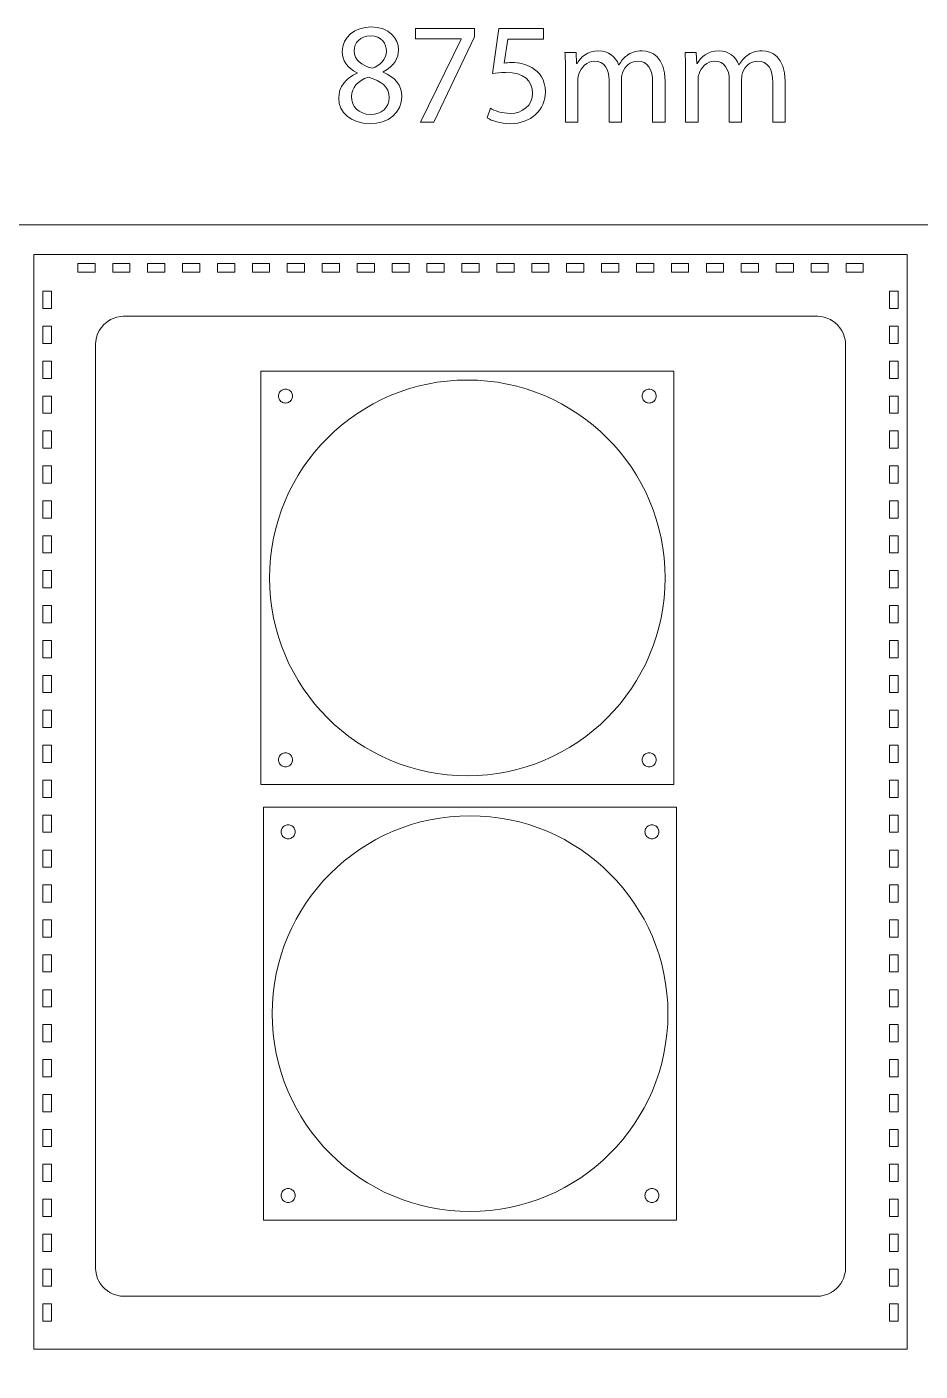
# Model space of a CAD drawing. Header units: millimetres. Extents: x -359 to 570, y -577 to 281.
# Drawn here: x -59.5 to 247.5, y -181.4 to 280.6 of the extents above; entities that cross this region are included whole.
import ezdxf

# ---------------------------------------------------------------- set-up
doc = ezdxf.new("R2010")
doc.units = ezdxf.units.MM
doc.header["$MEASUREMENT"] = 0
doc.layers.add('Layer 1', color=7, linetype='Continuous')

# ---------------------------------------------------------------- blocks, each defined once
blk = doc.blocks.new('block 303')
at = {"layer": 'Layer 1', "color": 7, "lineweight": 5}
blk.add_lwpolyline([(93.01, -155.66), (-25.99, -155.66), (-26.31, -155.66), (-27.28, -155.57), (-28.55, -155.32), (-29.77, -154.91), (-30.66, -154.49), (-30.94, -154.33), (-31.08, -154.25), (-31.49, -153.99), (-32.02, -153.61), (-32.52, -153.2), (-32.99, -152.76), (-33.43, -152.29), (-33.84, -151.79), (-34.22, -151.26), (-34.48, -150.85), (-34.56, -150.71), (-34.72, -150.43), (-35.14, -149.54), (-35.55, -148.32), (-35.8, -147.05), (-35.89, -146.08), (-35.89, -145.76), (-35.89, 171.24), (-35.89, 171.56), (-35.8, 172.53), (-35.55, 173.8), (-35.14, 175.03), (-34.72, 175.91), (-34.56, 176.19), (-34.48, 176.33), (-34.22, 176.74), (-33.84, 177.27), (-33.43, 177.77), (-32.99, 178.24), (-32.52, 178.68), (-32.02, 179.09), (-31.49, 179.47), (-31.08, 179.73), (-30.94, 179.81), (-30.66, 179.97), (-29.77, 180.39), (-28.55, 180.8), (-27.28, 181.06), (-26.31, 181.14), (-25.99, 181.14), (212.01, 181.14), (212.34, 181.14), (213.31, 181.06), (214.57, 180.8), (215.8, 180.39), (216.68, 179.97), (216.96, 179.81), (217.1, 179.73), (217.51, 179.47), (218.04, 179.09), (218.54, 178.68), (219.01, 178.24), (219.45, 177.77), (219.86, 177.27), (220.24, 176.74), (220.5, 176.33), (220.59, 176.19), (220.75, 175.91), (221.16, 175.03), (221.58, 173.8), (221.83, 172.53), (221.91, 171.56), (221.91, 171.24), (221.91, -145.76), (221.91, -146.08), (221.83, -147.05), (221.58, -148.32), (221.16, -149.54), (220.75, -150.43), (220.59, -150.71), (220.5, -150.85), (220.24, -151.26), (219.86, -151.79), (219.45, -152.29), (219.01, -152.76), (218.54, -153.2), (218.04, -153.61), (217.51, -153.99), (217.1, -154.25), (216.96, -154.33), (216.68, -154.49), (215.8, -154.91), (214.57, -155.32), (213.31, -155.57), (212.34, -155.66), (212.01, -155.66), (93.01, -155.66)], dxfattribs=at)
blk = doc.blocks.new('block 304')
at = {"layer": 'Layer 1', "color": 7, "lineweight": 5}
blk.add_lwpolyline([(-50.99, -173.86), (237.01, -173.86), (243.01, -173.86), (243.03, -173.86), (243.08, -173.83), (243.11, -173.78), (243.11, -173.76), (243.11, -170.76), (243.11, 196.24), (243.11, 202.24), (243.11, 202.26), (243.08, 202.31), (243.03, 202.34), (243.01, 202.34), (237.01, 202.34), (-50.99, 202.34), (-56.99, 202.34), (-57.01, 202.34), (-57.06, 202.31), (-57.09, 202.26), (-57.09, 202.24), (-57.09, 196.24), (-57.09, -170.76), (-57.09, -173.76), (-57.09, -173.78), (-57.06, -173.83), (-57.01, -173.86), (-56.99, -173.86), (-50.99, -173.86)], dxfattribs=at)
blk = doc.blocks.new('block 305')
at = {"layer": 'Layer 1', "color": 7, "lineweight": 5}
blk.add_lwpolyline([(239.97, -161.26), (239.97, -164.22), (237.05, -164.22), (237.05, -158.3), (239.97, -158.3), (239.97, -161.26)], dxfattribs=at)
blk = doc.blocks.new('block 306')
at = {"layer": 'Layer 1', "color": 7, "lineweight": 5}
blk.add_lwpolyline([(239.97, -149.26), (239.97, -152.22), (237.05, -152.22), (237.05, -146.3), (239.97, -146.3), (239.97, -149.26)], dxfattribs=at)
blk = doc.blocks.new('block 307')
at = {"layer": 'Layer 1', "color": 7, "lineweight": 5}
blk.add_lwpolyline([(239.97, -137.26), (239.97, -140.22), (237.05, -140.22), (237.05, -134.3), (239.97, -134.3), (239.97, -137.26)], dxfattribs=at)
blk = doc.blocks.new('block 308')
at = {"layer": 'Layer 1', "color": 7, "lineweight": 5}
blk.add_lwpolyline([(239.97, -125.26), (239.97, -128.22), (237.05, -128.22), (237.05, -122.3), (239.97, -122.3), (239.97, -125.26)], dxfattribs=at)
blk = doc.blocks.new('block 309')
at = {"layer": 'Layer 1', "color": 7, "lineweight": 5}
blk.add_lwpolyline([(239.97, -113.26), (239.97, -116.22), (237.05, -116.22), (237.05, -110.3), (239.97, -110.3), (239.97, -113.26)], dxfattribs=at)
blk = doc.blocks.new('block 310')
at = {"layer": 'Layer 1', "color": 7, "lineweight": 5}
blk.add_lwpolyline([(239.97, -101.26), (239.97, -104.22), (237.05, -104.22), (237.05, -98.3), (239.97, -98.3), (239.97, -101.26)], dxfattribs=at)
blk = doc.blocks.new('block 311')
at = {"layer": 'Layer 1', "color": 7, "lineweight": 5}
blk.add_lwpolyline([(239.97, -89.26), (239.97, -92.22), (237.05, -92.22), (237.05, -86.3), (239.97, -86.3), (239.97, -89.26)], dxfattribs=at)
blk = doc.blocks.new('block 312')
at = {"layer": 'Layer 1', "color": 7, "lineweight": 5}
blk.add_lwpolyline([(239.97, -77.26), (239.97, -80.22), (237.05, -80.22), (237.05, -74.3), (239.97, -74.3), (239.97, -77.26)], dxfattribs=at)
blk = doc.blocks.new('block 313')
at = {"layer": 'Layer 1', "color": 7, "lineweight": 5}
blk.add_lwpolyline([(239.97, -65.26), (239.97, -68.22), (237.05, -68.22), (237.05, -62.3), (239.97, -62.3), (239.97, -65.26)], dxfattribs=at)
blk = doc.blocks.new('block 314')
at = {"layer": 'Layer 1', "color": 7, "lineweight": 5}
blk.add_lwpolyline([(239.97, -53.26), (239.97, -56.22), (237.05, -56.22), (237.05, -50.3), (239.97, -50.3), (239.97, -53.26)], dxfattribs=at)
blk = doc.blocks.new('block 315')
at = {"layer": 'Layer 1', "color": 7, "lineweight": 5}
blk.add_lwpolyline([(239.97, -41.26), (239.97, -44.22), (237.05, -44.22), (237.05, -38.3), (239.97, -38.3), (239.97, -41.26)], dxfattribs=at)
blk = doc.blocks.new('block 316')
at = {"layer": 'Layer 1', "color": 7, "lineweight": 5}
blk.add_lwpolyline([(239.97, -29.26), (239.97, -32.22), (237.05, -32.22), (237.05, -26.3), (239.97, -26.3), (239.97, -29.26)], dxfattribs=at)
blk = doc.blocks.new('block 317')
at = {"layer": 'Layer 1', "color": 7, "lineweight": 5}
blk.add_lwpolyline([(239.97, -17.26), (239.97, -20.22), (237.05, -20.22), (237.05, -14.3), (239.97, -14.3), (239.97, -17.26)], dxfattribs=at)
blk = doc.blocks.new('block 318')
at = {"layer": 'Layer 1', "color": 7, "lineweight": 5}
blk.add_lwpolyline([(239.97, -5.26), (239.97, -8.22), (237.05, -8.22), (237.05, -2.3), (239.97, -2.3), (239.97, -5.26)], dxfattribs=at)
blk = doc.blocks.new('block 319')
at = {"layer": 'Layer 1', "color": 7, "lineweight": 5}
blk.add_lwpolyline([(239.97, 6.74), (239.97, 3.78), (237.05, 3.78), (237.05, 9.7), (239.97, 9.7), (239.97, 6.74)], dxfattribs=at)
blk = doc.blocks.new('block 320')
at = {"layer": 'Layer 1', "color": 7, "lineweight": 5}
blk.add_lwpolyline([(239.97, 18.74), (239.97, 15.78), (237.05, 15.78), (237.05, 21.7), (239.97, 21.7), (239.97, 18.74)], dxfattribs=at)
blk = doc.blocks.new('block 321')
at = {"layer": 'Layer 1', "color": 7, "lineweight": 5}
blk.add_lwpolyline([(239.97, 30.74), (239.97, 27.78), (237.05, 27.78), (237.05, 33.7), (239.97, 33.7), (239.97, 30.74)], dxfattribs=at)
blk = doc.blocks.new('block 322')
at = {"layer": 'Layer 1', "color": 7, "lineweight": 5}
blk.add_lwpolyline([(239.97, 42.74), (239.97, 39.78), (237.05, 39.78), (237.05, 45.7), (239.97, 45.7), (239.97, 42.74)], dxfattribs=at)
blk = doc.blocks.new('block 323')
at = {"layer": 'Layer 1', "color": 7, "lineweight": 5}
blk.add_lwpolyline([(239.97, 54.74), (239.97, 51.78), (237.05, 51.78), (237.05, 57.7), (239.97, 57.7), (239.97, 54.74)], dxfattribs=at)
blk = doc.blocks.new('block 324')
at = {"layer": 'Layer 1', "color": 7, "lineweight": 5}
blk.add_lwpolyline([(239.97, 66.74), (239.97, 63.78), (237.05, 63.78), (237.05, 69.7), (239.97, 69.7), (239.97, 66.74)], dxfattribs=at)
blk = doc.blocks.new('block 325')
at = {"layer": 'Layer 1', "color": 7, "lineweight": 5}
blk.add_lwpolyline([(239.97, 78.74), (239.97, 75.78), (237.05, 75.78), (237.05, 81.7), (239.97, 81.7), (239.97, 78.74)], dxfattribs=at)
blk = doc.blocks.new('block 326')
at = {"layer": 'Layer 1', "color": 7, "lineweight": 5}
blk.add_lwpolyline([(239.97, 90.74), (239.97, 87.78), (237.05, 87.78), (237.05, 93.7), (239.97, 93.7), (239.97, 90.74)], dxfattribs=at)
blk = doc.blocks.new('block 327')
at = {"layer": 'Layer 1', "color": 7, "lineweight": 5}
blk.add_lwpolyline([(239.97, 102.74), (239.97, 99.78), (237.05, 99.78), (237.05, 105.7), (239.97, 105.7), (239.97, 102.74)], dxfattribs=at)
blk = doc.blocks.new('block 328')
at = {"layer": 'Layer 1', "color": 7, "lineweight": 5}
blk.add_lwpolyline([(239.97, 114.74), (239.97, 111.78), (237.05, 111.78), (237.05, 117.7), (239.97, 117.7), (239.97, 114.74)], dxfattribs=at)
blk = doc.blocks.new('block 329')
at = {"layer": 'Layer 1', "color": 7, "lineweight": 5}
blk.add_lwpolyline([(239.97, 126.74), (239.97, 123.78), (237.05, 123.78), (237.05, 129.7), (239.97, 129.7), (239.97, 126.74)], dxfattribs=at)
blk = doc.blocks.new('block 330')
at = {"layer": 'Layer 1', "color": 7, "lineweight": 5}
blk.add_lwpolyline([(239.97, 138.74), (239.97, 135.78), (237.05, 135.78), (237.05, 141.7), (239.97, 141.7), (239.97, 138.74)], dxfattribs=at)
blk = doc.blocks.new('block 331')
at = {"layer": 'Layer 1', "color": 7, "lineweight": 5}
blk.add_lwpolyline([(239.97, 150.74), (239.97, 147.78), (237.05, 147.78), (237.05, 153.7), (239.97, 153.7), (239.97, 150.74)], dxfattribs=at)
blk = doc.blocks.new('block 332')
at = {"layer": 'Layer 1', "color": 7, "lineweight": 5}
blk.add_lwpolyline([(239.97, 162.74), (239.97, 159.78), (237.05, 159.78), (237.05, 165.7), (239.97, 165.7), (239.97, 162.74)], dxfattribs=at)
blk = doc.blocks.new('block 333')
at = {"layer": 'Layer 1', "color": 7, "lineweight": 5}
blk.add_lwpolyline([(239.97, 174.74), (239.97, 171.78), (237.05, 171.78), (237.05, 177.7), (239.97, 177.7), (239.97, 174.74)], dxfattribs=at)
blk = doc.blocks.new('block 334')
at = {"layer": 'Layer 1', "color": 7, "lineweight": 5}
blk.add_lwpolyline([(239.97, 186.74), (239.97, 183.78), (237.05, 183.78), (237.05, 189.7), (239.97, 189.7), (239.97, 186.74)], dxfattribs=at)
blk = doc.blocks.new('block 335')
at = {"layer": 'Layer 1', "color": 7, "lineweight": 5}
blk.add_lwpolyline([(225.01, 199.2), (227.97, 199.2), (227.97, 196.28), (222.05, 196.28), (222.05, 199.2), (225.01, 199.2)], dxfattribs=at)
blk = doc.blocks.new('block 336')
at = {"layer": 'Layer 1', "color": 7, "lineweight": 5}
blk.add_lwpolyline([(213.01, 199.2), (215.97, 199.2), (215.97, 196.28), (210.05, 196.28), (210.05, 199.2), (213.01, 199.2)], dxfattribs=at)
blk = doc.blocks.new('block 337')
at = {"layer": 'Layer 1', "color": 7, "lineweight": 5}
blk.add_lwpolyline([(201.01, 199.2), (203.97, 199.2), (203.97, 196.28), (198.05, 196.28), (198.05, 199.2), (201.01, 199.2)], dxfattribs=at)
blk = doc.blocks.new('block 338')
at = {"layer": 'Layer 1', "color": 7, "lineweight": 5}
blk.add_lwpolyline([(189.01, 199.2), (191.97, 199.2), (191.97, 196.28), (186.05, 196.28), (186.05, 199.2), (189.01, 199.2)], dxfattribs=at)
blk = doc.blocks.new('block 339')
at = {"layer": 'Layer 1', "color": 7, "lineweight": 5}
blk.add_lwpolyline([(177.01, 199.2), (179.97, 199.2), (179.97, 196.28), (174.05, 196.28), (174.05, 199.2), (177.01, 199.2)], dxfattribs=at)
blk = doc.blocks.new('block 340')
at = {"layer": 'Layer 1', "color": 7, "lineweight": 5}
blk.add_lwpolyline([(165.01, 199.2), (167.97, 199.2), (167.97, 196.28), (162.05, 196.28), (162.05, 199.2), (165.01, 199.2)], dxfattribs=at)
blk = doc.blocks.new('block 341')
at = {"layer": 'Layer 1', "color": 7, "lineweight": 5}
blk.add_lwpolyline([(153.01, 199.2), (155.97, 199.2), (155.97, 196.28), (150.05, 196.28), (150.05, 199.2), (153.01, 199.2)], dxfattribs=at)
blk = doc.blocks.new('block 342')
at = {"layer": 'Layer 1', "color": 7, "lineweight": 5}
blk.add_lwpolyline([(141.01, 199.2), (143.97, 199.2), (143.97, 196.28), (138.05, 196.28), (138.05, 199.2), (141.01, 199.2)], dxfattribs=at)
blk = doc.blocks.new('block 343')
at = {"layer": 'Layer 1', "color": 7, "lineweight": 5}
blk.add_lwpolyline([(129.01, 199.2), (131.97, 199.2), (131.97, 196.28), (126.05, 196.28), (126.05, 199.2), (129.01, 199.2)], dxfattribs=at)
blk = doc.blocks.new('block 344')
at = {"layer": 'Layer 1', "color": 7, "lineweight": 5}
blk.add_lwpolyline([(117.01, 199.2), (119.97, 199.2), (119.97, 196.28), (114.05, 196.28), (114.05, 199.2), (117.01, 199.2)], dxfattribs=at)
blk = doc.blocks.new('block 345')
at = {"layer": 'Layer 1', "color": 7, "lineweight": 5}
blk.add_lwpolyline([(105.01, 199.2), (107.97, 199.2), (107.97, 196.28), (102.05, 196.28), (102.05, 199.2), (105.01, 199.2)], dxfattribs=at)
blk = doc.blocks.new('block 346')
at = {"layer": 'Layer 1', "color": 7, "lineweight": 5}
blk.add_lwpolyline([(93.01, 199.2), (95.97, 199.2), (95.97, 196.28), (90.05, 196.28), (90.05, 199.2), (93.01, 199.2)], dxfattribs=at)
blk = doc.blocks.new('block 347')
at = {"layer": 'Layer 1', "color": 7, "lineweight": 5}
blk.add_lwpolyline([(81.01, 199.2), (83.97, 199.2), (83.97, 196.28), (78.05, 196.28), (78.05, 199.2), (81.01, 199.2)], dxfattribs=at)
blk = doc.blocks.new('block 348')
at = {"layer": 'Layer 1', "color": 7, "lineweight": 5}
blk.add_lwpolyline([(69.01, 199.2), (71.97, 199.2), (71.97, 196.28), (66.05, 196.28), (66.05, 199.2), (69.01, 199.2)], dxfattribs=at)
blk = doc.blocks.new('block 349')
at = {"layer": 'Layer 1', "color": 7, "lineweight": 5}
blk.add_lwpolyline([(57.01, 199.2), (59.97, 199.2), (59.97, 196.28), (54.05, 196.28), (54.05, 199.2), (57.01, 199.2)], dxfattribs=at)
blk = doc.blocks.new('block 350')
at = {"layer": 'Layer 1', "color": 7, "lineweight": 5}
blk.add_lwpolyline([(45.01, 199.2), (47.97, 199.2), (47.97, 196.28), (42.05, 196.28), (42.05, 199.2), (45.01, 199.2)], dxfattribs=at)
blk = doc.blocks.new('block 351')
at = {"layer": 'Layer 1', "color": 7, "lineweight": 5}
blk.add_lwpolyline([(33.01, 199.2), (35.97, 199.2), (35.97, 196.28), (30.05, 196.28), (30.05, 199.2), (33.01, 199.2)], dxfattribs=at)
blk = doc.blocks.new('block 352')
at = {"layer": 'Layer 1', "color": 7, "lineweight": 5}
blk.add_lwpolyline([(21.01, 199.2), (23.97, 199.2), (23.97, 196.28), (18.05, 196.28), (18.05, 199.2), (21.01, 199.2)], dxfattribs=at)
blk = doc.blocks.new('block 353')
at = {"layer": 'Layer 1', "color": 7, "lineweight": 5}
blk.add_lwpolyline([(9.01, 199.2), (11.97, 199.2), (11.97, 196.28), (6.05, 196.28), (6.05, 199.2), (9.01, 199.2)], dxfattribs=at)
blk = doc.blocks.new('block 354')
at = {"layer": 'Layer 1', "color": 7, "lineweight": 5}
blk.add_lwpolyline([(-2.99, 199.2), (-0.03, 199.2), (-0.03, 196.28), (-5.95, 196.28), (-5.95, 199.2), (-2.99, 199.2)], dxfattribs=at)
blk = doc.blocks.new('block 355')
at = {"layer": 'Layer 1', "color": 7, "lineweight": 5}
blk.add_lwpolyline([(-14.99, 199.2), (-12.03, 199.2), (-12.03, 196.28), (-17.95, 196.28), (-17.95, 199.2), (-14.99, 199.2)], dxfattribs=at)
blk = doc.blocks.new('block 356')
at = {"layer": 'Layer 1', "color": 7, "lineweight": 5}
blk.add_lwpolyline([(-26.99, 199.2), (-24.03, 199.2), (-24.03, 196.28), (-29.95, 196.28), (-29.95, 199.2), (-26.99, 199.2)], dxfattribs=at)
blk = doc.blocks.new('block 357')
at = {"layer": 'Layer 1', "color": 7, "lineweight": 5}
blk.add_lwpolyline([(-38.99, 199.2), (-36.03, 199.2), (-36.03, 196.28), (-41.95, 196.28), (-41.95, 199.2), (-38.99, 199.2)], dxfattribs=at)
blk = doc.blocks.new('block 358')
at = {"layer": 'Layer 1', "color": 7, "lineweight": 5}
blk.add_lwpolyline([(-53.95, 186.74), (-53.95, 189.7), (-51.03, 189.7), (-51.03, 183.78), (-53.95, 183.78), (-53.95, 186.74)], dxfattribs=at)
blk = doc.blocks.new('block 359')
at = {"layer": 'Layer 1', "color": 7, "lineweight": 5}
blk.add_lwpolyline([(-53.95, 174.74), (-53.95, 177.7), (-51.03, 177.7), (-51.03, 171.78), (-53.95, 171.78), (-53.95, 174.74)], dxfattribs=at)
blk = doc.blocks.new('block 360')
at = {"layer": 'Layer 1', "color": 7, "lineweight": 5}
blk.add_lwpolyline([(-53.95, 162.74), (-53.95, 165.7), (-51.03, 165.7), (-51.03, 159.78), (-53.95, 159.78), (-53.95, 162.74)], dxfattribs=at)
blk = doc.blocks.new('block 361')
at = {"layer": 'Layer 1', "color": 7, "lineweight": 5}
blk.add_lwpolyline([(-53.95, 150.74), (-53.95, 153.7), (-51.03, 153.7), (-51.03, 147.78), (-53.95, 147.78), (-53.95, 150.74)], dxfattribs=at)
blk = doc.blocks.new('block 362')
at = {"layer": 'Layer 1', "color": 7, "lineweight": 5}
blk.add_lwpolyline([(-53.95, 138.74), (-53.95, 141.7), (-51.03, 141.7), (-51.03, 135.78), (-53.95, 135.78), (-53.95, 138.74)], dxfattribs=at)
blk = doc.blocks.new('block 363')
at = {"layer": 'Layer 1', "color": 7, "lineweight": 5}
blk.add_lwpolyline([(-53.95, 126.74), (-53.95, 129.7), (-51.03, 129.7), (-51.03, 123.78), (-53.95, 123.78), (-53.95, 126.74)], dxfattribs=at)
blk = doc.blocks.new('block 364')
at = {"layer": 'Layer 1', "color": 7, "lineweight": 5}
blk.add_lwpolyline([(-53.95, 114.74), (-53.95, 117.7), (-51.03, 117.7), (-51.03, 111.78), (-53.95, 111.78), (-53.95, 114.74)], dxfattribs=at)
blk = doc.blocks.new('block 365')
at = {"layer": 'Layer 1', "color": 7, "lineweight": 5}
blk.add_lwpolyline([(-53.95, 102.74), (-53.95, 105.7), (-51.03, 105.7), (-51.03, 99.78), (-53.95, 99.78), (-53.95, 102.74)], dxfattribs=at)
blk = doc.blocks.new('block 366')
at = {"layer": 'Layer 1', "color": 7, "lineweight": 5}
blk.add_lwpolyline([(-53.95, 90.74), (-53.95, 93.7), (-51.03, 93.7), (-51.03, 87.78), (-53.95, 87.78), (-53.95, 90.74)], dxfattribs=at)
blk = doc.blocks.new('block 367')
at = {"layer": 'Layer 1', "color": 7, "lineweight": 5}
blk.add_lwpolyline([(-53.95, 78.74), (-53.95, 81.7), (-51.03, 81.7), (-51.03, 75.78), (-53.95, 75.78), (-53.95, 78.74)], dxfattribs=at)
blk = doc.blocks.new('block 368')
at = {"layer": 'Layer 1', "color": 7, "lineweight": 5}
blk.add_lwpolyline([(-53.95, 66.74), (-53.95, 69.7), (-51.03, 69.7), (-51.03, 63.78), (-53.95, 63.78), (-53.95, 66.74)], dxfattribs=at)
blk = doc.blocks.new('block 369')
at = {"layer": 'Layer 1', "color": 7, "lineweight": 5}
blk.add_lwpolyline([(-53.95, 54.74), (-53.95, 57.7), (-51.03, 57.7), (-51.03, 51.78), (-53.95, 51.78), (-53.95, 54.74)], dxfattribs=at)
blk = doc.blocks.new('block 370')
at = {"layer": 'Layer 1', "color": 7, "lineweight": 5}
blk.add_lwpolyline([(-53.95, 42.74), (-53.95, 45.7), (-51.03, 45.7), (-51.03, 39.78), (-53.95, 39.78), (-53.95, 42.74)], dxfattribs=at)
blk = doc.blocks.new('block 371')
at = {"layer": 'Layer 1', "color": 7, "lineweight": 5}
blk.add_lwpolyline([(-53.95, 30.74), (-53.95, 33.7), (-51.03, 33.7), (-51.03, 27.78), (-53.95, 27.78), (-53.95, 30.74)], dxfattribs=at)
blk = doc.blocks.new('block 372')
at = {"layer": 'Layer 1', "color": 7, "lineweight": 5}
blk.add_lwpolyline([(-53.95, 18.74), (-53.95, 21.7), (-51.03, 21.7), (-51.03, 15.78), (-53.95, 15.78), (-53.95, 18.74)], dxfattribs=at)
blk = doc.blocks.new('block 373')
at = {"layer": 'Layer 1', "color": 7, "lineweight": 5}
blk.add_lwpolyline([(-53.95, 6.74), (-53.95, 9.7), (-51.03, 9.7), (-51.03, 3.78), (-53.95, 3.78), (-53.95, 6.74)], dxfattribs=at)
blk = doc.blocks.new('block 374')
at = {"layer": 'Layer 1', "color": 7, "lineweight": 5}
blk.add_lwpolyline([(-53.95, -5.26), (-53.95, -2.3), (-51.03, -2.3), (-51.03, -8.22), (-53.95, -8.22), (-53.95, -5.26)], dxfattribs=at)
blk = doc.blocks.new('block 375')
at = {"layer": 'Layer 1', "color": 7, "lineweight": 5}
blk.add_lwpolyline([(-53.95, -17.26), (-53.95, -14.3), (-51.03, -14.3), (-51.03, -20.22), (-53.95, -20.22), (-53.95, -17.26)], dxfattribs=at)
blk = doc.blocks.new('block 376')
at = {"layer": 'Layer 1', "color": 7, "lineweight": 5}
blk.add_lwpolyline([(-53.95, -29.26), (-53.95, -26.3), (-51.03, -26.3), (-51.03, -32.22), (-53.95, -32.22), (-53.95, -29.26)], dxfattribs=at)
blk = doc.blocks.new('block 377')
at = {"layer": 'Layer 1', "color": 7, "lineweight": 5}
blk.add_lwpolyline([(-53.95, -41.26), (-53.95, -38.3), (-51.03, -38.3), (-51.03, -44.22), (-53.95, -44.22), (-53.95, -41.26)], dxfattribs=at)
blk = doc.blocks.new('block 378')
at = {"layer": 'Layer 1', "color": 7, "lineweight": 5}
blk.add_lwpolyline([(-53.95, -53.26), (-53.95, -50.3), (-51.03, -50.3), (-51.03, -56.22), (-53.95, -56.22), (-53.95, -53.26)], dxfattribs=at)
blk = doc.blocks.new('block 379')
at = {"layer": 'Layer 1', "color": 7, "lineweight": 5}
blk.add_lwpolyline([(-53.95, -65.26), (-53.95, -62.3), (-51.03, -62.3), (-51.03, -68.22), (-53.95, -68.22), (-53.95, -65.26)], dxfattribs=at)
blk = doc.blocks.new('block 380')
at = {"layer": 'Layer 1', "color": 7, "lineweight": 5}
blk.add_lwpolyline([(-53.95, -77.26), (-53.95, -74.3), (-51.03, -74.3), (-51.03, -80.22), (-53.95, -80.22), (-53.95, -77.26)], dxfattribs=at)
blk = doc.blocks.new('block 381')
at = {"layer": 'Layer 1', "color": 7, "lineweight": 5}
blk.add_lwpolyline([(-53.95, -89.26), (-53.95, -86.3), (-51.03, -86.3), (-51.03, -92.22), (-53.95, -92.22), (-53.95, -89.26)], dxfattribs=at)
blk = doc.blocks.new('block 382')
at = {"layer": 'Layer 1', "color": 7, "lineweight": 5}
blk.add_lwpolyline([(-53.95, -101.26), (-53.95, -98.3), (-51.03, -98.3), (-51.03, -104.22), (-53.95, -104.22), (-53.95, -101.26)], dxfattribs=at)
blk = doc.blocks.new('block 383')
at = {"layer": 'Layer 1', "color": 7, "lineweight": 5}
blk.add_lwpolyline([(-53.95, -113.26), (-53.95, -110.3), (-51.03, -110.3), (-51.03, -116.22), (-53.95, -116.22), (-53.95, -113.26)], dxfattribs=at)
blk = doc.blocks.new('block 384')
at = {"layer": 'Layer 1', "color": 7, "lineweight": 5}
blk.add_lwpolyline([(-53.95, -125.26), (-53.95, -122.3), (-51.03, -122.3), (-51.03, -128.22), (-53.95, -128.22), (-53.95, -125.26)], dxfattribs=at)
blk = doc.blocks.new('block 385')
at = {"layer": 'Layer 1', "color": 7, "lineweight": 5}
blk.add_lwpolyline([(-53.95, -137.26), (-53.95, -134.3), (-51.03, -134.3), (-51.03, -140.22), (-53.95, -140.22), (-53.95, -137.26)], dxfattribs=at)
blk = doc.blocks.new('block 386')
at = {"layer": 'Layer 1', "color": 7, "lineweight": 5}
blk.add_lwpolyline([(-53.95, -149.26), (-53.95, -146.3), (-51.03, -146.3), (-51.03, -152.22), (-53.95, -152.22), (-53.95, -149.26)], dxfattribs=at)
blk = doc.blocks.new('block 387')
at = {"layer": 'Layer 1', "color": 7, "lineweight": 5}
blk.add_lwpolyline([(-53.95, -161.26), (-53.95, -158.3), (-51.03, -158.3), (-51.03, -164.22), (-53.95, -164.22), (-53.95, -161.26)], dxfattribs=at)
blk = doc.blocks.new('block 466')
at = {"layer": 'Layer 1', "color": 7, "lineweight": 5}
blk.add_lwpolyline([(21.85, 12.47), (163.85, 12.47), (163.85, -129.53), (21.85, -129.53), (21.85, 12.47)], dxfattribs=at)
blk = doc.blocks.new('block 467')
at = {"layer": 'Layer 1', "color": 7, "lineweight": 5}
blk.add_open_spline([(92.85, 9.47), (130.41, 9.47), (160.85, -20.98), (160.85, -58.53), (160.85, -96.09), (130.41, -126.53), (92.85, -126.53), (55.3, -126.53), (24.85, -96.09), (24.85, -58.53), (24.85, -20.98), (55.3, 9.47), (92.85, 9.47)], degree=3, knots=[0, 0, 0, 0, 1, 1, 1, 2, 2, 2, 3, 3, 3, 4, 4, 4, 4], dxfattribs=at)
blk = doc.blocks.new('block 468')
at = {"layer": 'Layer 1', "color": 7, "lineweight": 5}
blk.add_open_spline([(155.35, -118.63), (155.81, -118.63), (156.26, -118.77), (156.65, -119.02), (157.04, -119.26), (157.34, -119.62), (157.53, -120.04), (157.73, -120.46), (157.79, -120.92), (157.73, -121.38), (157.66, -121.83), (157.47, -122.26), (157.17, -122.61), (156.86, -122.95), (156.47, -123.21), (156.03, -123.34), (155.59, -123.47), (155.12, -123.47), (154.68, -123.34), (154.23, -123.21), (153.84, -122.95), (153.54, -122.61), (153.24, -122.26), (153.04, -121.83), (152.98, -121.38), (152.91, -120.92), (152.98, -120.46), (153.17, -120.04), (153.36, -119.62), (153.67, -119.26), (154.05, -119.02), (154.44, -118.77), (154.89, -118.63), (155.35, -118.63)], degree=3, knots=[0, 0, 0, 0, 1, 1, 1, 2, 2, 2, 3, 3, 3, 4, 4, 4, 5, 5, 5, 6, 6, 6, 7, 7, 7, 8, 8, 8, 9, 9, 9, 10, 10, 10, 11, 11, 11, 11], dxfattribs=at)
blk = doc.blocks.new('block 469')
at = {"layer": 'Layer 1', "color": 7, "lineweight": 5}
blk.add_open_spline([(30.35, -118.63), (30.81, -118.63), (31.26, -118.77), (31.65, -119.02), (32.04, -119.26), (32.34, -119.62), (32.53, -120.04), (32.72, -120.46), (32.79, -120.92), (32.73, -121.38), (32.66, -121.83), (32.47, -122.26), (32.16, -122.61), (31.86, -122.95), (31.47, -123.21), (31.03, -123.34), (30.59, -123.47), (30.12, -123.47), (29.68, -123.34), (29.23, -123.21), (28.84, -122.95), (28.54, -122.61), (28.24, -122.26), (28.04, -121.83), (27.97, -121.38), (27.91, -120.92), (27.98, -120.46), (28.17, -120.04), (28.36, -119.62), (28.67, -119.26), (29.05, -119.02), (29.44, -118.77), (29.89, -118.63), (30.35, -118.63)], degree=3, knots=[0, 0, 0, 0, 1, 1, 1, 2, 2, 2, 3, 3, 3, 4, 4, 4, 5, 5, 5, 6, 6, 6, 7, 7, 7, 8, 8, 8, 9, 9, 9, 10, 10, 10, 11, 11, 11, 11], dxfattribs=at)
blk = doc.blocks.new('block 470')
at = {"layer": 'Layer 1', "color": 7, "lineweight": 5}
blk.add_open_spline([(155.35, 6.37), (155.81, 6.37), (156.26, 6.23), (156.65, 5.99), (157.04, 5.74), (157.34, 5.38), (157.53, 4.96), (157.73, 4.54), (157.79, 4.08), (157.73, 3.62), (157.66, 3.17), (157.47, 2.74), (157.17, 2.39), (156.86, 2.05), (156.47, 1.79), (156.03, 1.66), (155.59, 1.53), (155.12, 1.53), (154.68, 1.66), (154.23, 1.79), (153.84, 2.05), (153.54, 2.39), (153.24, 2.74), (153.04, 3.17), (152.98, 3.62), (152.91, 4.08), (152.98, 4.54), (153.17, 4.96), (153.36, 5.38), (153.67, 5.74), (154.05, 5.99), (154.44, 6.23), (154.89, 6.37), (155.35, 6.37)], degree=3, knots=[0, 0, 0, 0, 1, 1, 1, 2, 2, 2, 3, 3, 3, 4, 4, 4, 5, 5, 5, 6, 6, 6, 7, 7, 7, 8, 8, 8, 9, 9, 9, 10, 10, 10, 11, 11, 11, 11], dxfattribs=at)
blk = doc.blocks.new('block 471')
at = {"layer": 'Layer 1', "color": 7, "lineweight": 5}
blk.add_open_spline([(30.35, 6.37), (30.81, 6.37), (31.26, 6.23), (31.65, 5.99), (32.04, 5.74), (32.34, 5.38), (32.53, 4.96), (32.72, 4.54), (32.79, 4.08), (32.73, 3.62), (32.66, 3.17), (32.47, 2.74), (32.16, 2.39), (31.86, 2.05), (31.47, 1.79), (31.03, 1.66), (30.59, 1.53), (30.12, 1.53), (29.68, 1.66), (29.23, 1.79), (28.84, 2.05), (28.54, 2.39), (28.24, 2.74), (28.04, 3.17), (27.97, 3.62), (27.91, 4.08), (27.98, 4.54), (28.17, 4.96), (28.36, 5.38), (28.67, 5.74), (29.05, 5.99), (29.44, 6.23), (29.89, 6.37), (30.35, 6.37)], degree=3, knots=[0, 0, 0, 0, 1, 1, 1, 2, 2, 2, 3, 3, 3, 4, 4, 4, 5, 5, 5, 6, 6, 6, 7, 7, 7, 8, 8, 8, 9, 9, 9, 10, 10, 10, 11, 11, 11, 11], dxfattribs=at)
blk = doc.blocks.new('block 478')
at = {"layer": 'Layer 1', "color": 7, "lineweight": 5}
blk.add_lwpolyline([(20.91, 162.2), (162.91, 162.2), (162.91, 20.2), (20.91, 20.2), (20.91, 162.2)], dxfattribs=at)
blk = doc.blocks.new('block 479')
at = {"layer": 'Layer 1', "color": 7, "lineweight": 5}
blk.add_open_spline([(91.91, 159.2), (129.47, 159.2), (159.91, 128.75), (159.91, 91.2), (159.91, 53.64), (129.47, 23.2), (91.91, 23.2), (54.36, 23.2), (23.91, 53.64), (23.91, 91.2), (23.91, 128.75), (54.36, 159.2), (91.91, 159.2)], degree=3, knots=[0, 0, 0, 0, 1, 1, 1, 2, 2, 2, 3, 3, 3, 4, 4, 4, 4], dxfattribs=at)
blk = doc.blocks.new('block 480')
at = {"layer": 'Layer 1', "color": 7, "lineweight": 5}
blk.add_open_spline([(154.41, 31.1), (154.88, 31.1), (155.32, 30.96), (155.71, 30.71), (156.1, 30.47), (156.41, 30.11), (156.6, 29.69), (156.79, 29.27), (156.86, 28.81), (156.79, 28.35), (156.73, 27.9), (156.53, 27.47), (156.23, 27.12), (155.93, 26.78), (155.53, 26.52), (155.09, 26.39), (154.65, 26.26), (154.18, 26.26), (153.74, 26.39), (153.3, 26.52), (152.9, 26.78), (152.6, 27.12), (152.3, 27.47), (152.1, 27.9), (152.04, 28.35), (151.97, 28.81), (152.04, 29.27), (152.23, 29.69), (152.42, 30.11), (152.73, 30.47), (153.12, 30.71), (153.5, 30.96), (153.95, 31.1), (154.41, 31.1)], degree=3, knots=[0, 0, 0, 0, 1, 1, 1, 2, 2, 2, 3, 3, 3, 4, 4, 4, 5, 5, 5, 6, 6, 6, 7, 7, 7, 8, 8, 8, 9, 9, 9, 10, 10, 10, 11, 11, 11, 11], dxfattribs=at)
blk = doc.blocks.new('block 481')
at = {"layer": 'Layer 1', "color": 7, "lineweight": 5}
blk.add_open_spline([(29.41, 31.1), (29.87, 31.1), (30.32, 30.96), (30.71, 30.71), (31.1, 30.47), (31.41, 30.11), (31.6, 29.69), (31.79, 29.27), (31.86, 28.81), (31.79, 28.35), (31.72, 27.9), (31.53, 27.47), (31.23, 27.12), (30.93, 26.78), (30.53, 26.52), (30.09, 26.39), (29.65, 26.26), (29.18, 26.26), (28.74, 26.39), (28.3, 26.52), (27.9, 26.78), (27.6, 27.12), (27.3, 27.47), (27.1, 27.9), (27.04, 28.35), (26.97, 28.81), (27.04, 29.27), (27.23, 29.69), (27.42, 30.11), (27.73, 30.47), (28.12, 30.71), (28.5, 30.96), (28.95, 31.1), (29.41, 31.1)], degree=3, knots=[0, 0, 0, 0, 1, 1, 1, 2, 2, 2, 3, 3, 3, 4, 4, 4, 5, 5, 5, 6, 6, 6, 7, 7, 7, 8, 8, 8, 9, 9, 9, 10, 10, 10, 11, 11, 11, 11], dxfattribs=at)
blk = doc.blocks.new('block 482')
at = {"layer": 'Layer 1', "color": 7, "lineweight": 5}
blk.add_open_spline([(154.41, 156.1), (154.88, 156.1), (155.32, 155.96), (155.71, 155.72), (156.1, 155.47), (156.41, 155.11), (156.6, 154.69), (156.79, 154.27), (156.86, 153.81), (156.79, 153.35), (156.73, 152.9), (156.53, 152.47), (156.23, 152.12), (155.93, 151.78), (155.53, 151.52), (155.09, 151.39), (154.65, 151.26), (154.18, 151.26), (153.74, 151.39), (153.3, 151.52), (152.9, 151.78), (152.6, 152.12), (152.3, 152.47), (152.1, 152.9), (152.04, 153.35), (151.97, 153.81), (152.04, 154.27), (152.23, 154.69), (152.42, 155.11), (152.73, 155.47), (153.12, 155.72), (153.5, 155.96), (153.95, 156.1), (154.41, 156.1)], degree=3, knots=[0, 0, 0, 0, 1, 1, 1, 2, 2, 2, 3, 3, 3, 4, 4, 4, 5, 5, 5, 6, 6, 6, 7, 7, 7, 8, 8, 8, 9, 9, 9, 10, 10, 10, 11, 11, 11, 11], dxfattribs=at)
blk = doc.blocks.new('block 483')
at = {"layer": 'Layer 1', "color": 7, "lineweight": 5}
blk.add_open_spline([(29.41, 156.1), (29.87, 156.1), (30.32, 155.96), (30.71, 155.72), (31.1, 155.47), (31.41, 155.11), (31.6, 154.69), (31.79, 154.27), (31.86, 153.81), (31.79, 153.35), (31.72, 152.9), (31.53, 152.47), (31.23, 152.12), (30.93, 151.78), (30.53, 151.52), (30.09, 151.39), (29.65, 151.26), (29.18, 151.26), (28.74, 151.39), (28.3, 151.52), (27.9, 151.78), (27.6, 152.12), (27.3, 152.47), (27.1, 152.9), (27.04, 153.35), (26.97, 153.81), (27.04, 154.27), (27.23, 154.69), (27.42, 155.11), (27.73, 155.47), (28.12, 155.72), (28.5, 155.96), (28.95, 156.1), (29.41, 156.1)], degree=3, knots=[0, 0, 0, 0, 1, 1, 1, 2, 2, 2, 3, 3, 3, 4, 4, 4, 5, 5, 5, 6, 6, 6, 7, 7, 7, 8, 8, 8, 9, 9, 9, 10, 10, 10, 11, 11, 11, 11], dxfattribs=at)
blk = doc.blocks.new('block 490')
at = {"layer": 'Layer 1', "color": 7, "lineweight": 5}
blk.add_lwpolyline([(94.38, 280.01), (94.38, 277.14), (80.37, 247.85), (75.87, 247.85), (89.83, 276.3), (89.83, 276.4), (74.09, 276.4), (74.09, 280.01), (94.38, 280.01)], dxfattribs=at)
for points, knots in [([(47.71, 256.01), (47.71, 260.07), (50.13, 262.94), (54.09, 264.62), (54.09, 264.62), (54.04, 264.77), (54.04, 264.77), (50.48, 266.45), (48.95, 269.23), (48.95, 272), (48.95, 277.09), (53.25, 280.56), (58.89, 280.56), (65.13, 280.56), (68.25, 276.65), (68.25, 272.64), (68.25, 269.92), (66.91, 267), (62.95, 265.12), (62.95, 265.12), (62.95, 264.97), (62.95, 264.97), (66.96, 263.39), (69.44, 260.56), (69.44, 256.66), (69.44, 251.06), (64.63, 247.3), (58.5, 247.3), (51.77, 247.3), (47.71, 251.31), (47.71, 256.01)], [0, 0, 0, 0, 1, 1, 1, 2, 2, 2, 3, 3, 3, 4, 4, 4, 5, 5, 5, 6, 6, 6, 7, 7, 7, 8, 8, 8, 9, 9, 9, 10, 10, 10, 10]), ([(53.05, 272.29), (53.05, 269.08), (55.48, 267.35), (59.19, 266.36), (61.96, 267.3), (64.09, 269.28), (64.09, 272.2), (64.09, 274.77), (62.56, 277.44), (58.65, 277.44), (55.03, 277.44), (53.05, 275.07), (53.05, 272.29)], [0, 0, 0, 0, 1, 1, 1, 2, 2, 2, 3, 3, 3, 4, 4, 4, 4]), ([(118.08, 276.35), (118.08, 276.35), (105.81, 276.35), (105.81, 276.35), (105.81, 276.35), (104.57, 268.09), (104.57, 268.09), (105.32, 268.19), (106.01, 268.29), (107.2, 268.29), (109.67, 268.29), (112.15, 267.74), (114.13, 266.55), (116.65, 265.12), (118.73, 262.35), (118.73, 258.29), (118.73, 252), (113.73, 247.3), (106.75, 247.3), (103.24, 247.3), (100.27, 248.29), (98.73, 249.28), (98.73, 249.28), (99.82, 252.6), (99.82, 252.6), (101.16, 251.81), (103.78, 250.82), (106.7, 250.82), (110.81, 250.82), (114.32, 253.49), (114.32, 257.79), (114.27, 261.95), (111.5, 264.92), (105.07, 264.92), (103.24, 264.92), (101.8, 264.72), (100.61, 264.57), (100.61, 264.57), (102.69, 280.01), (102.69, 280.01), (102.69, 280.01), (118.08, 280.01), (118.08, 280.01), (118.08, 280.01), (118.08, 276.35), (118.08, 276.35)], [0, 0, 0, 0, 1, 1, 1, 2, 2, 2, 3, 3, 3, 4, 4, 4, 5, 5, 5, 6, 6, 6, 7, 7, 7, 8, 8, 8, 9, 9, 9, 10, 10, 10, 11, 11, 11, 12, 12, 12, 13, 13, 13, 14, 14, 14, 15, 15, 15, 15]), ([(125.66, 265.32), (125.66, 267.79), (125.61, 269.82), (125.46, 271.8), (125.46, 271.8), (129.27, 271.8), (129.27, 271.8), (129.27, 271.8), (129.47, 267.94), (129.47, 267.94), (129.47, 267.94), (129.62, 267.94), (129.62, 267.94), (130.95, 270.22), (133.18, 272.34), (137.14, 272.34), (140.41, 272.34), (142.88, 270.36), (143.92, 267.54), (143.92, 267.54), (144.02, 267.54), (144.02, 267.54), (144.76, 268.88), (145.7, 269.92), (146.69, 270.66), (148.13, 271.75), (149.71, 272.34), (151.99, 272.34), (155.15, 272.34), (159.86, 270.27), (159.86, 261.95), (159.86, 261.95), (159.86, 247.85), (159.86, 247.85), (159.86, 247.85), (155.6, 247.85), (155.6, 247.85), (155.6, 247.85), (155.6, 261.41), (155.6, 261.41), (155.6, 266.01), (153.92, 268.78), (150.4, 268.78), (147.93, 268.78), (146, 266.95), (145.26, 264.82), (145.06, 264.23), (144.91, 263.44), (144.91, 262.64), (144.91, 262.64), (144.91, 247.85), (144.91, 247.85), (144.91, 247.85), (140.65, 247.85), (140.65, 247.85), (140.65, 247.85), (140.65, 262.2), (140.65, 262.2), (140.65, 266.01), (138.97, 268.78), (135.65, 268.78), (132.93, 268.78), (130.95, 266.6), (130.26, 264.43), (130.01, 263.78), (129.91, 263.04), (129.91, 262.3), (129.91, 262.3), (129.91, 247.85), (129.91, 247.85), (129.91, 247.85), (125.66, 247.85), (125.66, 247.85), (125.66, 247.85), (125.66, 265.32), (125.66, 265.32)], [0, 0, 0, 0, 1, 1, 1, 2, 2, 2, 3, 3, 3, 4, 4, 4, 5, 5, 5, 6, 6, 6, 7, 7, 7, 8, 8, 8, 9, 9, 9, 10, 10, 10, 11, 11, 11, 12, 12, 12, 13, 13, 13, 14, 14, 14, 15, 15, 15, 16, 16, 16, 17, 17, 17, 18, 18, 18, 19, 19, 19, 20, 20, 20, 21, 21, 21, 22, 22, 22, 23, 23, 23, 24, 24, 24, 25, 25, 25, 25]), ([(166.93, 265.32), (166.93, 267.79), (166.88, 269.82), (166.74, 271.8), (166.74, 271.8), (170.55, 271.8), (170.55, 271.8), (170.55, 271.8), (170.74, 267.94), (170.74, 267.94), (170.74, 267.94), (170.89, 267.94), (170.89, 267.94), (172.23, 270.22), (174.46, 272.34), (178.42, 272.34), (181.68, 272.34), (184.16, 270.36), (185.2, 267.54), (185.2, 267.54), (185.3, 267.54), (185.3, 267.54), (186.04, 268.88), (186.98, 269.92), (187.97, 270.66), (189.4, 271.75), (190.99, 272.34), (193.26, 272.34), (196.43, 272.34), (201.13, 270.27), (201.13, 261.95), (201.13, 261.95), (201.13, 247.85), (201.13, 247.85), (201.13, 247.85), (196.88, 247.85), (196.88, 247.85), (196.88, 247.85), (196.88, 261.41), (196.88, 261.41), (196.88, 266.01), (195.19, 268.78), (191.68, 268.78), (189.2, 268.78), (187.27, 266.95), (186.53, 264.82), (186.33, 264.23), (186.19, 263.44), (186.19, 262.64), (186.19, 262.64), (186.19, 247.85), (186.19, 247.85), (186.19, 247.85), (181.93, 247.85), (181.93, 247.85), (181.93, 247.85), (181.93, 262.2), (181.93, 262.2), (181.93, 266.01), (180.25, 268.78), (176.93, 268.78), (174.21, 268.78), (172.23, 266.6), (171.54, 264.43), (171.29, 263.78), (171.19, 263.04), (171.19, 262.3), (171.19, 262.3), (171.19, 247.85), (171.19, 247.85), (171.19, 247.85), (166.93, 247.85), (166.93, 247.85), (166.93, 247.85), (166.93, 265.32), (166.93, 265.32)], [0, 0, 0, 0, 1, 1, 1, 2, 2, 2, 3, 3, 3, 4, 4, 4, 5, 5, 5, 6, 6, 6, 7, 7, 7, 8, 8, 8, 9, 9, 9, 10, 10, 10, 11, 11, 11, 12, 12, 12, 13, 13, 13, 14, 14, 14, 15, 15, 15, 16, 16, 16, 17, 17, 17, 18, 18, 18, 19, 19, 19, 20, 20, 20, 21, 21, 21, 22, 22, 22, 23, 23, 23, 24, 24, 24, 25, 25, 25, 25]), ([(65.03, 256.21), (65.03, 260.12), (62.31, 262), (57.95, 263.24), (54.19, 262.15), (52.16, 259.67), (52.16, 256.61), (52.01, 253.34), (54.49, 250.47), (58.6, 250.47), (62.51, 250.47), (65.03, 252.89), (65.03, 256.21)], [0, 0, 0, 0, 1, 1, 1, 2, 2, 2, 3, 3, 3, 4, 4, 4, 4])]:
    blk.add_open_spline(points, degree=3, knots=knots, dxfattribs=at)

msp = doc.modelspace()

# ---------------------------------------------------------------- linework, layer by layer
at = {"layer": 'Layer 1', "color": 7, "lineweight": 5}
msp.add_lwpolyline([(569.76, -577.42), (-305.24, -577.42), (-305.24, 212.58), (569.76, 212.58), (569.76, -577.42)], dxfattribs=at)

# ---------------------------------------------------------------- block references
at = {"layer": 'Layer 1'}
for name in ['block 490', 'block 304', 'block 357', 'block 356', 'block 355', 'block 354', 'block 353', 'block 352', 'block 351', 'block 350', 'block 349', 'block 348', 'block 347', 'block 346', 'block 345', 'block 344', 'block 343', 'block 342', 'block 341', 'block 340', 'block 339', 'block 338', 'block 337', 'block 336', 'block 335', 'block 358', 'block 334', 'block 303', 'block 359', 'block 333', 'block 360', 'block 478', 'block 332', 'block 479', 'block 361', 'block 483', 'block 482', 'block 331', 'block 362', 'block 330', 'block 363', 'block 329', 'block 364', 'block 328', 'block 365', 'block 327', 'block 366', 'block 326', 'block 367', 'block 325', 'block 368', 'block 324', 'block 369', 'block 323', 'block 370', 'block 322', 'block 371', 'block 321', 'block 481', 'block 480', 'block 372', 'block 320', 'block 373', 'block 466', 'block 467', 'block 319', 'block 471', 'block 470', 'block 374', 'block 318', 'block 375', 'block 317', 'block 376', 'block 316', 'block 377', 'block 315', 'block 378', 'block 314', 'block 379', 'block 313', 'block 380', 'block 312', 'block 381', 'block 311', 'block 382', 'block 310', 'block 383', 'block 309', 'block 469', 'block 468', 'block 384', 'block 308', 'block 385', 'block 307', 'block 386', 'block 306', 'block 387', 'block 305']:
    msp.add_blockref(name, (0, 0), dxfattribs=at)

doc.saveas('drawing.dxf')
